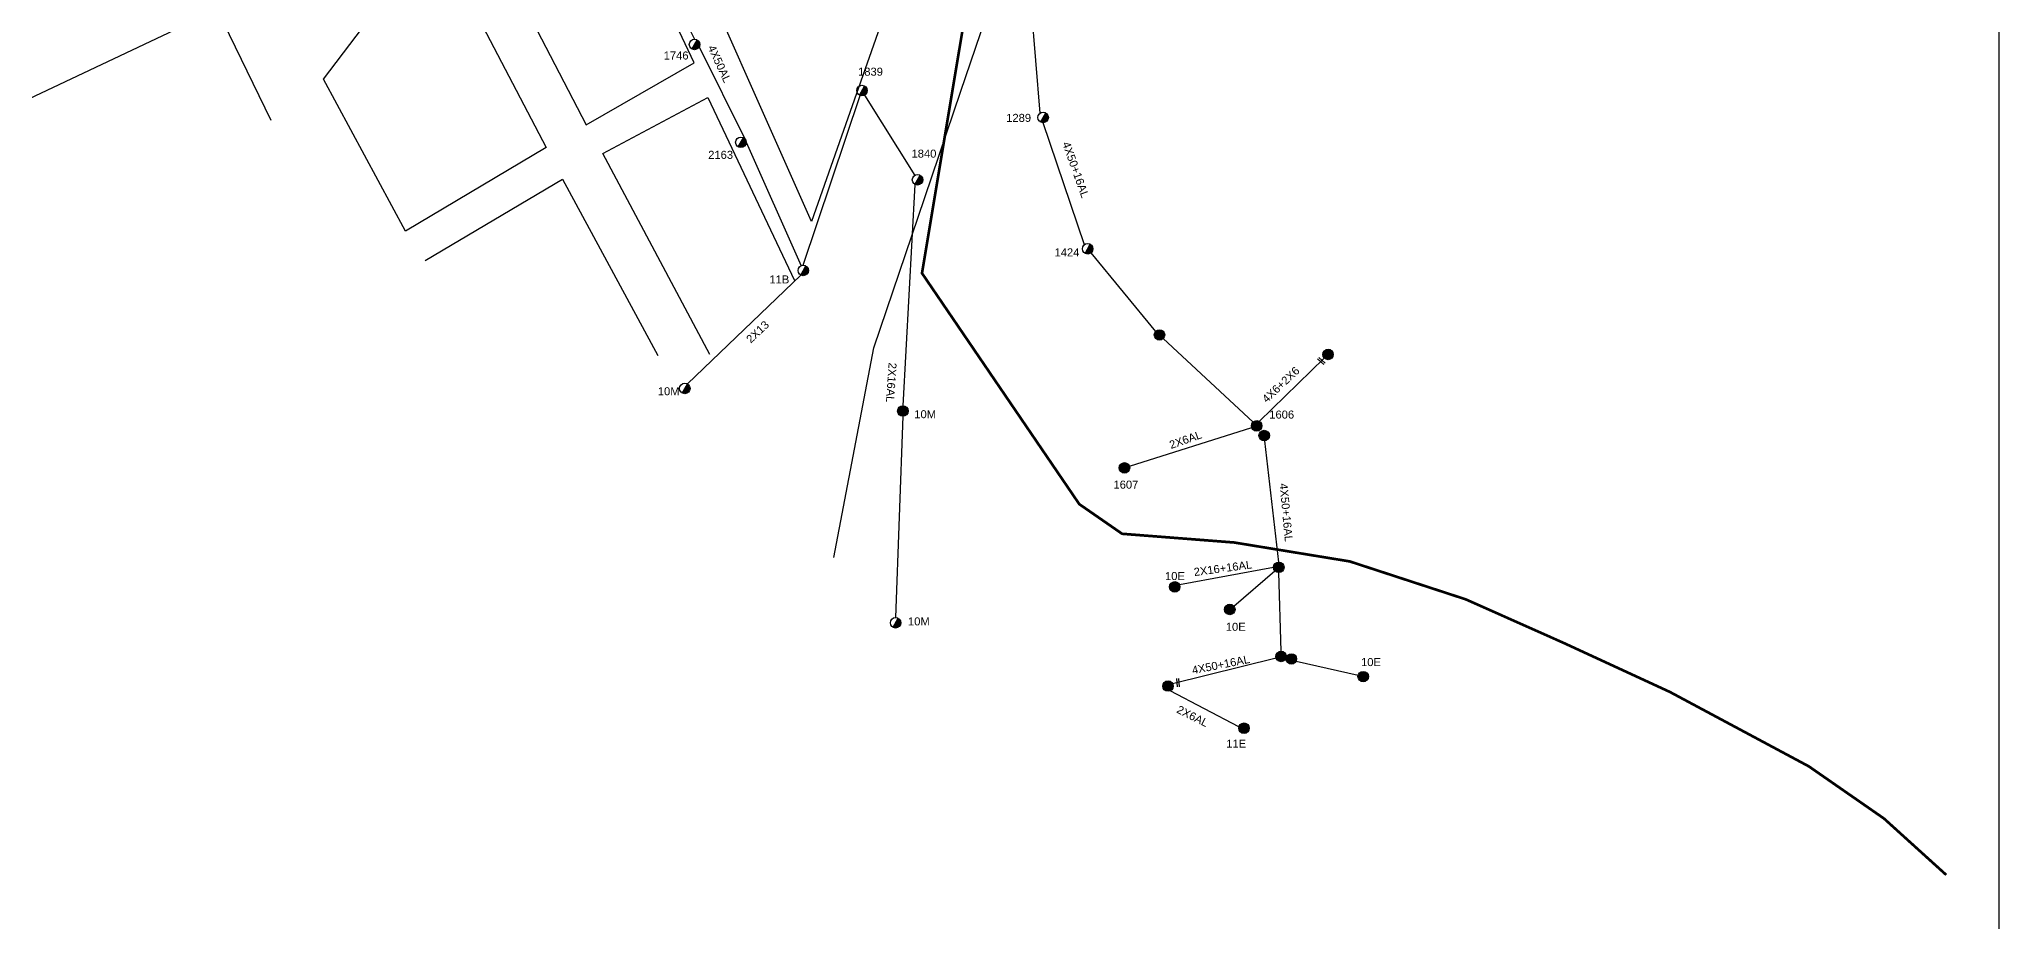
# Model space of a CAD drawing. Header units: millimetres. Extents: x 1642 to 3063, y 749 to 1773.
# Drawn here: x 2382.4 to 2823.2, y 1229.9 to 1428.3 of the extents above; entities that cross this region are included whole.
import ezdxf

# ---------------------------------------------------------------- set-up
doc = ezdxf.new("R2010")
doc.units = ezdxf.units.MM
doc.linetypes.add('ACAD_ISO08W100', pattern=[36, 24, -3, 6, -3])
doc.linetypes.add('DASHED', pattern=[19.05, 12.7, -6.35])
for name, color, linetype in [('Eπιγραφές - Σχήματα', 7, 'Continuous'), ('Άγνωστα', 7, 'Continuous'), ('Γυμνά εναέρια ΧΤ (1Φ)   2x16AL', 7, 'Continuous'), ('Γυμνά εναέρια ΧΤ (3Φ)   4x50AL', 7, 'Continuous'), ('Γυμνά εναέρια ΧΤ και ΦΟΠ (1Φ)   2x16+16AL', 7, 'Continuous'), ('Γυμνά εναέρια ΧΤ και ΦΟΠ (3Φ)   4x50+16AL', 7, 'Continuous'), ('Επιγραφές - Σχήματα', 7, 'Continuous'), ('Καλώδια ΧΤ   2x6AL', 7, 'DASHED'), ('Μηχανική τομή', 7, 'Continuous'), ('Στύλος Ξύλινος', 7, 'Continuous'), ('Στύλος Ξύλινος @ 1', 7, 'Continuous'), ('Στύλος ΦΜ', 7, 'Continuous'), ('Στύλος ΦΜ @ 1', 7, 'Continuous'), ('Υπόβαθρο ΔΕΗ', 7, 'Continuous')]:
    doc.layers.add(name, color=color, linetype=linetype)
doc.styles.get("Standard").update_dxf_attribs({"font": 'arial.ttf'})
doc.linetypes.add('SYN_LINE', pattern='A,0.5,-0.0001,["/\\/\\/\\/",Standard,S=0.1,R=0,X=0,Y=-0.05],-0.25', length=0.7501)

# ---------------------------------------------------------------- blocks, each defined once
blk = doc.blocks.new('ΥΠΑΡΧΩΝ ΤΣΙΜΕΝΤΕΝΙΟΣ ΣΤΥΛΟΣ')
at = {"layer": 'Στύλος ΦΜ'}
blk.add_hatch(color=7, dxfattribs=at).paths.add_polyline_path([(-1.29, -2.28, 0.574793), (2.62, 0, 0.268822), (1.3, 2.27)])
at = {"layer": 'Στύλος ΦΜ', "color": 7}
blk.add_line((-1.29, -2.28), (1.3, 2.27), dxfattribs=at)
blk.add_circle((0, 0), 2.62, dxfattribs=at)
at = {"layer": 'Στύλος ΦΜ', "flags": 4}
for tag, p in [('ΑΡΙΘΜΟΣ', (-4.68, 8.05)), ('ΤΥΠΟΣ', (-4.91, 3.03))]:
    blk.add_attdef(tag, p, '', height=4, dxfattribs=at)
blk = doc.blocks.new('ΥΠΑΡΧΩΝ ΞΥΛΙΝΟΣ ΣΤΥΛΟΣ')
at = {"layer": 'Στύλος Ξύλινος'}
h = blk.add_hatch(color=7, dxfattribs=at)
h.paths.add_polyline_path([(-2.62, 0, 0.270008), (-1.29, -2.28), (1.3, 2.27, 0.576266)])
h.paths.add_polyline_path([(-1.29, -2.28, 0.574793), (2.62, 0, 0.268822), (1.3, 2.27)])
at = {"layer": 'Στύλος Ξύλινος', "color": 7}
blk.add_line((-1.29, -2.28), (1.3, 2.27), dxfattribs=at)
blk.add_circle((0, 0), 2.62, dxfattribs=at)
at = {"layer": 'Στύλος Ξύλινος', "flags": 4}
for tag, p in [('ΑΡΙΘΜΟΣ', (-4.91, 8.6)), ('ΤΥΠΟΣ', (-4.85, 3.39))]:
    blk.add_attdef(tag, p, '', height=4, dxfattribs=at)
blk = doc.blocks.new('ΜΗΧΑΝΙΚΗ ΤΟΜΗ')
at = {"layer": 'Μηχανική τομή', "ltscale": 40}
for p, q in [((-1.89, 0.78), (1.89, 0.78)), ((1.89, 0), (-1.89, 0))]:
    blk.add_line(p, q, dxfattribs=at)

msp = doc.modelspace()

# ---------------------------------------------------------------- linework, layer by layer
at = {"layer": 'Άγνωστα', "color": 6, "ltscale": 0.2}
for points in [[(2554.28, 1377.48), (2567.1, 1415.63)], [(2568.03, 1415.71), (2579.35, 1397.68)], [(2553.7, 1375.27), (2528.22, 1350.8)]]:
    msp.add_lwpolyline(points, dxfattribs=at)
at = {"layer": 'Άγνωστα', "color": 85, "ltscale": 0.2}
for points in [[(2656.86, 1342.39), (2671.48, 1356.61)], [(2665.13, 1288.44), (2679.1, 1285.3)]]:
    msp.add_lwpolyline(points, dxfattribs=at)
at = {"layer": 'Άγνωστα', "color": 85, "linetype": 'SYN_LINE', "ltscale": 16}
msp.add_lwpolyline([(2651.16, 1300.81), (2660.35, 1308.79)], dxfattribs=at)
at = {"layer": 'Γυμνά εναέρια ΧΤ (1Φ)   2x16AL', "color": 6, "ltscale": 0.2}
for points in [[(2579.4, 1395.66), (2576.68, 1345.88)], [(2576.68, 1343.53), (2575.05, 1298.29)]]:
    msp.add_lwpolyline(points, dxfattribs=at)
at = {"layer": 'Γυμνά εναέρια ΧΤ (3Φ)   4x50AL', "color": 6, "ltscale": 0.2}
for points in [[(2522.73, 1442.48), (2529.82, 1428.29)], [(2530.89, 1426.61), (2541.3, 1405.63)], [(2541.42, 1405.11), (2553.8, 1377.37)]]:
    msp.add_lwpolyline(points, dxfattribs=at)
at = {"layer": 'Γυμνά εναέρια ΧΤ και ΦΟΠ (1Φ)   2x16+16AL', "color": 85, "ltscale": 0.2}
msp.add_lwpolyline([(2638.89, 1305.71), (2660.06, 1309.57)], dxfattribs=at)
at = {"layer": 'Γυμνά εναέρια ΧΤ και ΦΟΠ (3Φ)   4x50+16AL', "color": 85, "ltscale": 0.2}
for points in [[(2607.53, 1411.65), (2605.58, 1435.34)], [(2617.51, 1382.08), (2608.24, 1409.53)], [(2633.55, 1362.61), (2619.01, 1380.26)], [(2655.48, 1342.24), (2635.27, 1361.01)], [(2661.24, 1310.75), (2658.09, 1338.03)], [(2661.77, 1290.7), (2661.27, 1308.39)], [(2637.34, 1283.49), (2660.63, 1289.24)]]:
    msp.add_lwpolyline(points, dxfattribs=at)
at = {"layer": 'Επιγραφές - Σχήματα'}
msp.add_lwpolyline([(1667.44, 1753.61), (2823.21, 1753.61), (2823.21, 749.19), (1667.44, 749.19)], close=True, dxfattribs=at)
at = {"layer": 'Καλώδια ΧΤ   2x6AL', "color": 85, "linetype": 'SYN_LINE', "ltscale": 20}
for points in [[(2627.65, 1332.28), (2655.15, 1341.01)], [(2652.29, 1273.75), (2636.79, 1281.8)]]:
    msp.add_lwpolyline(points, dxfattribs=at)
at = {"layer": 'Υπόβαθρο ΔΕΗ', "color": 1, "linetype": 'ACAD_ISO08W100', "ltscale": 0.4, "const_width": 0.6, "flags": 128}
msp.add_lwpolyline([(2267.38, 1641.24), (2367.77, 1697.28), (2369.84, 1696.78), (2410.88, 1655.84), (2476.12, 1591.41), (2497, 1602.99), (2518.22, 1534.33), (2535.08, 1498.59), (2550.39, 1480.43), (2567.98, 1466.73), (2593.15, 1448.59), (2580.98, 1375.69), (2616.37, 1323.77), (2626, 1317.11), (2651.23, 1315.15), (2677.2, 1310.9), (2703.31, 1302.37), (2725.27, 1292.6), (2749.23, 1281.55), (2780.47, 1264.83), (2797.38, 1253.1), (2811.38, 1240.43)], dxfattribs=at)
at = {"layer": 'Υπόβαθρο ΔΕΗ', "ltscale": 0.2}
for points in [[(2505.41, 1409.06), (2529.75, 1422.97), (2496.07, 1494.13), (2494.9, 1493.84), (2476.2, 1465.38), (2505.41, 1409.06)], [(2556.11, 1387.34), (2524.41, 1458.76), (2553.48, 1475.86), (2562.57, 1458.69), (2573.43, 1436.57), (2556.11, 1387.34)], [(2561.18, 1311.78), (2570.12, 1358.9), (2581.62, 1392.71), (2589.75, 1416.62), (2603.15, 1456.05)], [(2446.32, 1419.33), (2471.25, 1452.11), (2496.46, 1403.97), (2464.78, 1385.15), (2446.32, 1419.33)], [(2347.8, 1379.68), (2339.04, 1395.54), (2422.41, 1434.89), (2434.51, 1410.06)], [(2533.25, 1357.38), (2509.18, 1402.61), (2532.79, 1415.17), (2552.33, 1374.08)], [(2469.2, 1378.51), (2500.11, 1396.86), (2521.56, 1357.17)]]:
    msp.add_lwpolyline(points, dxfattribs=at)

# ---------------------------------------------------------------- block references
at = {"layer": 'Μηχανική τομή', "xscale": 0.4999999999999999, "yscale": 0.4999999999999999, "zscale": 0.4999999999999999}
for p, rotation in [((2670.68, 1355.83), 317.835104308042), ((2638.37, 1283.64), 275.1407124711841)]:
    msp.add_blockref('ΜΗΧΑΝΙΚΗ ΤΟΜΗ', p, dxfattribs=dict(at, rotation=rotation))
at = {"layer": 'Στύλος Ξύλινος @ 1', "ltscale": 40, "xscale": 0.4499999999998181, "yscale": 0.4499999999998181, "zscale": 0.4499999999998181}
for p in [(2634.41, 1361.81), (2672.33, 1357.43), (2657.96, 1339.2), (2661.24, 1309.57), (2661.77, 1289.53), (2664.08, 1288.98), (2636.33, 1282.88)]:
    msp.add_blockref('ΥΠΑΡΧΩΝ ΞΥΛΙΝΟΣ ΣΤΥΛΟΣ', p, dxfattribs=at)
at = {"layer": 'Στύλος Ξύλινος @ 1', "ltscale": 40}
ref = msp.add_blockref('ΥΠΑΡΧΩΝ ΞΥΛΙΝΟΣ ΣΤΥΛΟΣ', (2576.68, 1344.71), dxfattribs=dict(at, xscale=0.4499999999998181, yscale=0.4499999999998181, zscale=0.4499999999998181))
ref.add_attrib('ΤΥΠΟΣ', '10M', (2579.25, 1343.09), dxfattribs={"layer": 'Στύλος Ξύλινος', "height": 1.8, "flags": 4})
ref = msp.add_blockref('ΥΠΑΡΧΩΝ ΞΥΛΙΝΟΣ ΣΤΥΛΟΣ', (2656.27, 1341.37), dxfattribs=dict(at, xscale=0.4499999999998181, yscale=0.4499999999998181, zscale=0.4499999999998181))
ref.add_attrib('ΤΥΠΟΣ', '1606', (2659.1, 1343.01), dxfattribs={"layer": 'Στύλος Ξύλινος', "height": 1.8, "flags": 4})
ref = msp.add_blockref('ΥΠΑΡΧΩΝ ΞΥΛΙΝΟΣ ΣΤΥΛΟΣ', (2626.53, 1331.92), dxfattribs=dict(at, xscale=0.4499999999998181, yscale=0.4499999999998181, zscale=0.4499999999998181))
ref.add_attrib('ΤΥΠΟΣ', '1607', (2624.06, 1327.26), dxfattribs={"layer": 'Στύλος Ξύλινος', "height": 1.8, "flags": 4})
ref = msp.add_blockref('ΥΠΑΡΧΩΝ ΞΥΛΙΝΟΣ ΣΤΥΛΟΣ', (2637.84, 1305.18), dxfattribs=dict(at, xscale=0.4499999999998181, yscale=0.4499999999998181, zscale=0.4499999999998181))
ref.add_attrib('ΤΥΠΟΣ', '10E', (2635.65, 1306.71), dxfattribs={"layer": 'Στύλος Ξύλινος', "height": 1.8, "flags": 4})
ref = msp.add_blockref('ΥΠΑΡΧΩΝ ΞΥΛΙΝΟΣ ΣΤΥΛΟΣ', (2650.22, 1300.1), dxfattribs=dict(at, xscale=0.4499999999998181, yscale=0.4499999999998181, zscale=0.4499999999998181))
ref.add_attrib('ΤΥΠΟΣ', '10E', (2649.32, 1295.3), dxfattribs={"layer": 'Στύλος Ξύλινος', "height": 1.8, "flags": 4})
ref = msp.add_blockref('ΥΠΑΡΧΩΝ ΞΥΛΙΝΟΣ ΣΤΥΛΟΣ', (2680.24, 1285.01), dxfattribs=dict(at, xscale=0.4499999999998181, yscale=0.4499999999998181, zscale=0.4499999999998181))
ref.add_attrib('ΤΥΠΟΣ', '10E', (2679.75, 1287.37), dxfattribs={"layer": 'Στύλος Ξύλινος', "height": 1.8, "flags": 4})
ref = msp.add_blockref('ΥΠΑΡΧΩΝ ΞΥΛΙΝΟΣ ΣΤΥΛΟΣ', (2653.42, 1273.4), dxfattribs=dict(at, xscale=0.4499999999998181, yscale=0.4499999999998181, zscale=0.4499999999998181))
ref.add_attrib('ΤΥΠΟΣ', '11E', (2649.43, 1269.03), dxfattribs={"layer": 'Στύλος Ξύλινος', "height": 1.8, "flags": 4})
at = {"layer": 'Στύλος ΦΜ @ 1', "ltscale": 40}
ref = msp.add_blockref('ΥΠΑΡΧΩΝ ΤΣΙΜΕΝΤΕΝΙΟΣ ΣΤΥΛΟΣ', (2529.82, 1427.11), dxfattribs=dict(at, xscale=0.4499999999998181, yscale=0.4499999999998181, zscale=0.4499999999998181))
ref.add_attrib('ΤΥΠΟΣ', '1746', (2522.88, 1423.73), dxfattribs={"layer": 'Στύλος ΦΜ', "height": 1.8, "flags": 4})
ref = msp.add_blockref('ΥΠΑΡΧΩΝ ΤΣΙΜΕΝΤΕΝΙΟΣ ΣΤΥΛΟΣ', (2567.48, 1416.75), dxfattribs=dict(at, xscale=0.4499999999998181, yscale=0.4499999999998181, zscale=0.4499999999998181))
ref.add_attrib('ΤΥΠΟΣ', '1839', (2566.6, 1420.09), dxfattribs={"layer": 'Στύλος ΦΜ', "height": 1.8, "flags": 4})
ref = msp.add_blockref('ΥΠΑΡΧΩΝ ΤΣΙΜΕΝΤΕΝΙΟΣ ΣΤΥΛΟΣ', (2608.24, 1410.7), dxfattribs=dict(at, xscale=0.4499999999998181, yscale=0.4499999999998181, zscale=0.4499999999998181))
ref.add_attrib('ΤΥΠΟΣ', '1289', (2599.93, 1409.71), dxfattribs={"layer": 'Στύλος ΦΜ', "height": 1.8, "flags": 4})
ref = msp.add_blockref('ΥΠΑΡΧΩΝ ΤΣΙΜΕΝΤΕΝΙΟΣ ΣΤΥΛΟΣ', (2540.24, 1405.11), dxfattribs=dict(at, xscale=0.4499999999998181, yscale=0.4499999999998181, zscale=0.4499999999998181))
ref.add_attrib('ΤΥΠΟΣ', '2163', (2532.89, 1401.4), dxfattribs={"layer": 'Στύλος ΦΜ', "height": 1.8, "flags": 4})
ref = msp.add_blockref('ΥΠΑΡΧΩΝ ΤΣΙΜΕΝΤΕΝΙΟΣ ΣΤΥΛΟΣ', (2579.98, 1396.69), dxfattribs=dict(at, xscale=0.4499999999998181, yscale=0.4499999999998181, zscale=0.4499999999998181))
ref.add_attrib('ΤΥΠΟΣ', '1840', (2578.63, 1401.67), dxfattribs={"layer": 'Στύλος ΦΜ', "height": 1.8, "flags": 4})
ref = msp.add_blockref('ΥΠΑΡΧΩΝ ΤΣΙΜΕΝΤΕΝΙΟΣ ΣΤΥΛΟΣ', (2618.26, 1381.17), dxfattribs=dict(at, xscale=0.4499999999998181, yscale=0.4499999999998181, zscale=0.4499999999998181))
ref.add_attrib('ΤΥΠΟΣ', '1424', (2610.8, 1379.47), dxfattribs={"layer": 'Στύλος ΦΜ', "height": 1.8, "flags": 4})
ref = msp.add_blockref('ΥΠΑΡΧΩΝ ΤΣΙΜΕΝΤΕΝΙΟΣ ΣΤΥΛΟΣ', (2554.28, 1376.3), dxfattribs=dict(at, xscale=0.4499999999998181, yscale=0.4499999999998181, zscale=0.4499999999998181))
ref.add_attrib('ΤΥΠΟΣ', '11B', (2546.66, 1373.39), dxfattribs={"layer": 'Στύλος ΦΜ', "height": 1.8, "flags": 4})
ref = msp.add_blockref('ΥΠΑΡΧΩΝ ΤΣΙΜΕΝΤΕΝΙΟΣ ΣΤΥΛΟΣ', (2527.63, 1349.78), dxfattribs=dict(at, xscale=0.4499999999998181, yscale=0.4499999999998181, zscale=0.4499999999998181))
ref.add_attrib('ΤΥΠΟΣ', '10M', (2521.56, 1348.25), dxfattribs={"layer": 'Στύλος ΦΜ', "height": 1.8, "flags": 4})
ref = msp.add_blockref('ΥΠΑΡΧΩΝ ΤΣΙΜΕΝΤΕΝΙΟΣ ΣΤΥΛΟΣ', (2575.05, 1297.11), dxfattribs=dict(at, xscale=0.4499999999998181, yscale=0.4499999999998181, zscale=0.4499999999998181))
ref.add_attrib('ΤΥΠΟΣ', '10M', (2577.83, 1296.52), dxfattribs={"layer": 'Στύλος ΦΜ', "height": 1.8, "flags": 4})

# ---------------------------------------------------------------- texts
at = {"layer": 'Eπιγραφές - Σχήματα', "char_height": 1.8, "attachment_point": 1, "rotation": 43.3065}
for s, insert in [('2X13', (2541.25, 1361.16)), ('4X6+2X6', (2657.29, 1347.72))]:
    msp.add_mtext_dynamic_manual_height_columns(s, width=11.4428, gutter_width=12.5, heights=[0], dxfattribs=dict(at, insert=insert))
at = {"layer": 'Γυμνά εναέρια ΧΤ (1Φ)   2x16AL', "color": 7, "insert": (2575.29, 1355.52), "char_height": 1.8, "width": 168.3718, "attachment_point": 1, "rotation": 266.1196}
msp.add_mtext('2X16AL', dxfattribs=at)
at = {"layer": 'Γυμνά εναέρια ΧΤ (3Φ)   4x50AL', "color": 7, "insert": (2534.39, 1427.2), "char_height": 1.8, "width": 168.3718, "attachment_point": 1, "rotation": 294.7377}
msp.add_mtext('4X50AL', dxfattribs=at)
at = {"layer": 'Γυμνά εναέρια ΧΤ και ΦΟΠ (1Φ)   2x16+16AL', "color": 7, "insert": (2642.01, 1309.38), "char_height": 1.8, "width": 168.3718, "attachment_point": 1, "rotation": 7.6658}
msp.add_mtext('2X16+16AL', dxfattribs=at)
at = {"layer": 'Γυμνά εναέρια ΧΤ και ΦΟΠ (3Φ)   4x50+16AL', "color": 7, "char_height": 1.8, "width": 168.3718, "attachment_point": 1}
for insert, rotation in [((2614.21, 1405.48), 289.531), ((2663.21, 1328.54), 275.274), ((2641.54, 1287.29), 11.2512)]:
    msp.add_mtext('4X50+16AL', dxfattribs=dict(at, insert=insert, rotation=rotation))
at = {"layer": 'Καλώδια ΧΤ   2x6AL', "color": 7, "char_height": 1.8, "width": 168.3718, "attachment_point": 1}
for insert, rotation in [((2636.4, 1337.86), 19.3353), ((2638.9, 1278.61), 333.2629)]:
    msp.add_mtext('2X6AL', dxfattribs=dict(at, insert=insert, rotation=rotation))

doc.saveas('drawing.dxf')
